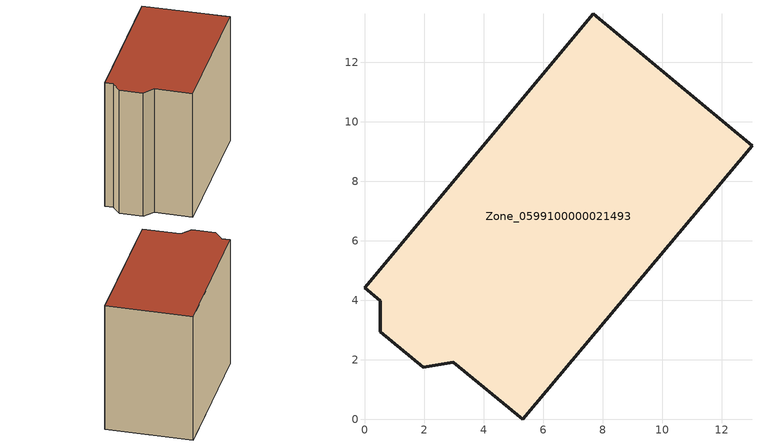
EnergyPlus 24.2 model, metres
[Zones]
Zone_0599100000021493
 floor ground (C_G): 0.53,2.95 0.53,3.99 0,4.43 7.69,13.64 13.02,9.2 5.32,0 2.99,1.93 1.97,1.75 z0
 wall outside (C_F): 0.53,3.99 0.53,2.95 1.97,1.75 2.99,1.93 5.32,0 13.02,9.2 7.69,13.64 0,4.43 0.53,3.99 z0:10.89
 roof outside (C_R): 7.69,13.64 0,4.43 0.53,3.99 0.53,2.95 1.97,1.75 2.99,1.93 5.32,0 13.02,9.2 z10.89
[BUILDING]
Pand.0599100000021493: North Axis=0; Terrain=City; Loads Convergence Tolerance Value=0.04; Temperature Convergence Tolerance Value=0.4; Solar Distribution=FullExterior; Maximum Number of Warmup Days=25; Minimum Number of Warmup Days=1
[Site:Location]
Rotterdam.The.Hague.AP_ZH_NLD Design_Conditions: Latitude=51.96; Longitude=4.45; Time Zone=1; Elevation=-4.5
[SITE:GROUNDTEMPERATURE:BUILDINGSURFACE]
18, 18, 18, 18, 18, 18, 18, 18, 18, 18, 18, 18
[MATERIAL] Thermal Absorptance=0.9; Solar Absorptance=0.7; Visible Absorptance=0.7
Name | Roughness | Thickness | Conductivity | Density | Specific Heat
G.TI.1946 | MediumSmooth | 0.15 | 1 | 540 | 1210
F.TI.1946 | Rough | 0.3 | 0.857143 | 1920 | 840
R.TI.1946 | MediumRough | 0.2 | 0.1 | 1500 | 1000
[CONSTRUCTION]
C_G: G.TI.1946
C_F: F.TI.1946
C_R: R.TI.1946
[ZONE]
Zone_0599100000021493: Type=1; Multiplier=1; Ceiling Height=Autocalculate; Volume=Autocalculate; Floor Area=autocalculate; Part of Total Floor Area=Yes
[ZONEINFILTRATION:DESIGNFLOWRATE]
Infil_Zone_0599100000021493: Zone or ZoneList or Space or SpaceList=Zone_0599100000021493; Schedule=AlwaysOn; Design Flow Rate Calculation Method=Flow/Area; Flow Rate per Floor Area=0.003; Constant Term Coefficient=1; Temperature Term Coefficient=0; Velocity Term Coefficient=0; Velocity Squared Term Coefficient=0
[HVACTEMPLATE:ZONE:IDEALLOADSAIRSYSTEM]
Zone_0599100000021493: Maximum Heating Supply Air Temperature=50; Minimum Cooling Supply Air Temperature=13; Maximum Heating Supply Air Humidity Ratio=0.0156; Minimum Cooling Supply Air Humidity Ratio=0.0077; Heating Limit=NoLimit; Cooling Limit=NoLimit; Dehumidification Control Type=ConstantSensibleHeatRatio; Cooling Sensible Heat Ratio=0.7; Dehumidification Setpoint=60; Humidification Control Type=None; Humidification Setpoint=30; Outdoor Air Method=None; Outdoor Air Flow Rate per Person=0.00944; Outdoor Air Flow Rate per Zone Floor Area=0; Outdoor Air Flow Rate per Zone=0; Demand Controlled Ventilation Type=None; Outdoor Air Economizer Type=NoEconomizer; Heat Recovery Type=None; Sensible Heat Recovery Effectiveness=0.7; Latent Heat Recovery Effectiveness=0.65
[ZONECONTROL:THERMOSTAT]
ThermostatControl_Zone_0599100000021493: Zone or ZoneList=Zone_0599100000021493; Control Type Schedule=DualSetpointControlType; Control 1=Thermostat_Zone_0599100000021493; Temperature Difference Between Cutout And Setpoint=0
[THERMOSTATSETPOINT:DUALSETPOINT]
Thermostat_Zone_0599100000021493: Heating Setpoint Temperature Schedule=HeatingSetpoint_Zone_0599100000021493; Cooling Setpoint Temperature Schedule=CoolingSetpoint_Zone_0599100000021493
[SCHEDULE:COMPACT]
HeatingSetpoint_Zone_0599100000021493: Through: 12/31, For: AllDays, Until: 24:00, 21
CoolingSetpoint_Zone_0599100000021493: Through: 12/31, For: AllDays, Until: 24:00, 24
DualSetpointControlType: Through: 12/31, For: AllDays, Until: 24:00, 4
AlwaysOn: Through: 12/31, For: AllDays, Until: 24:00, 1
